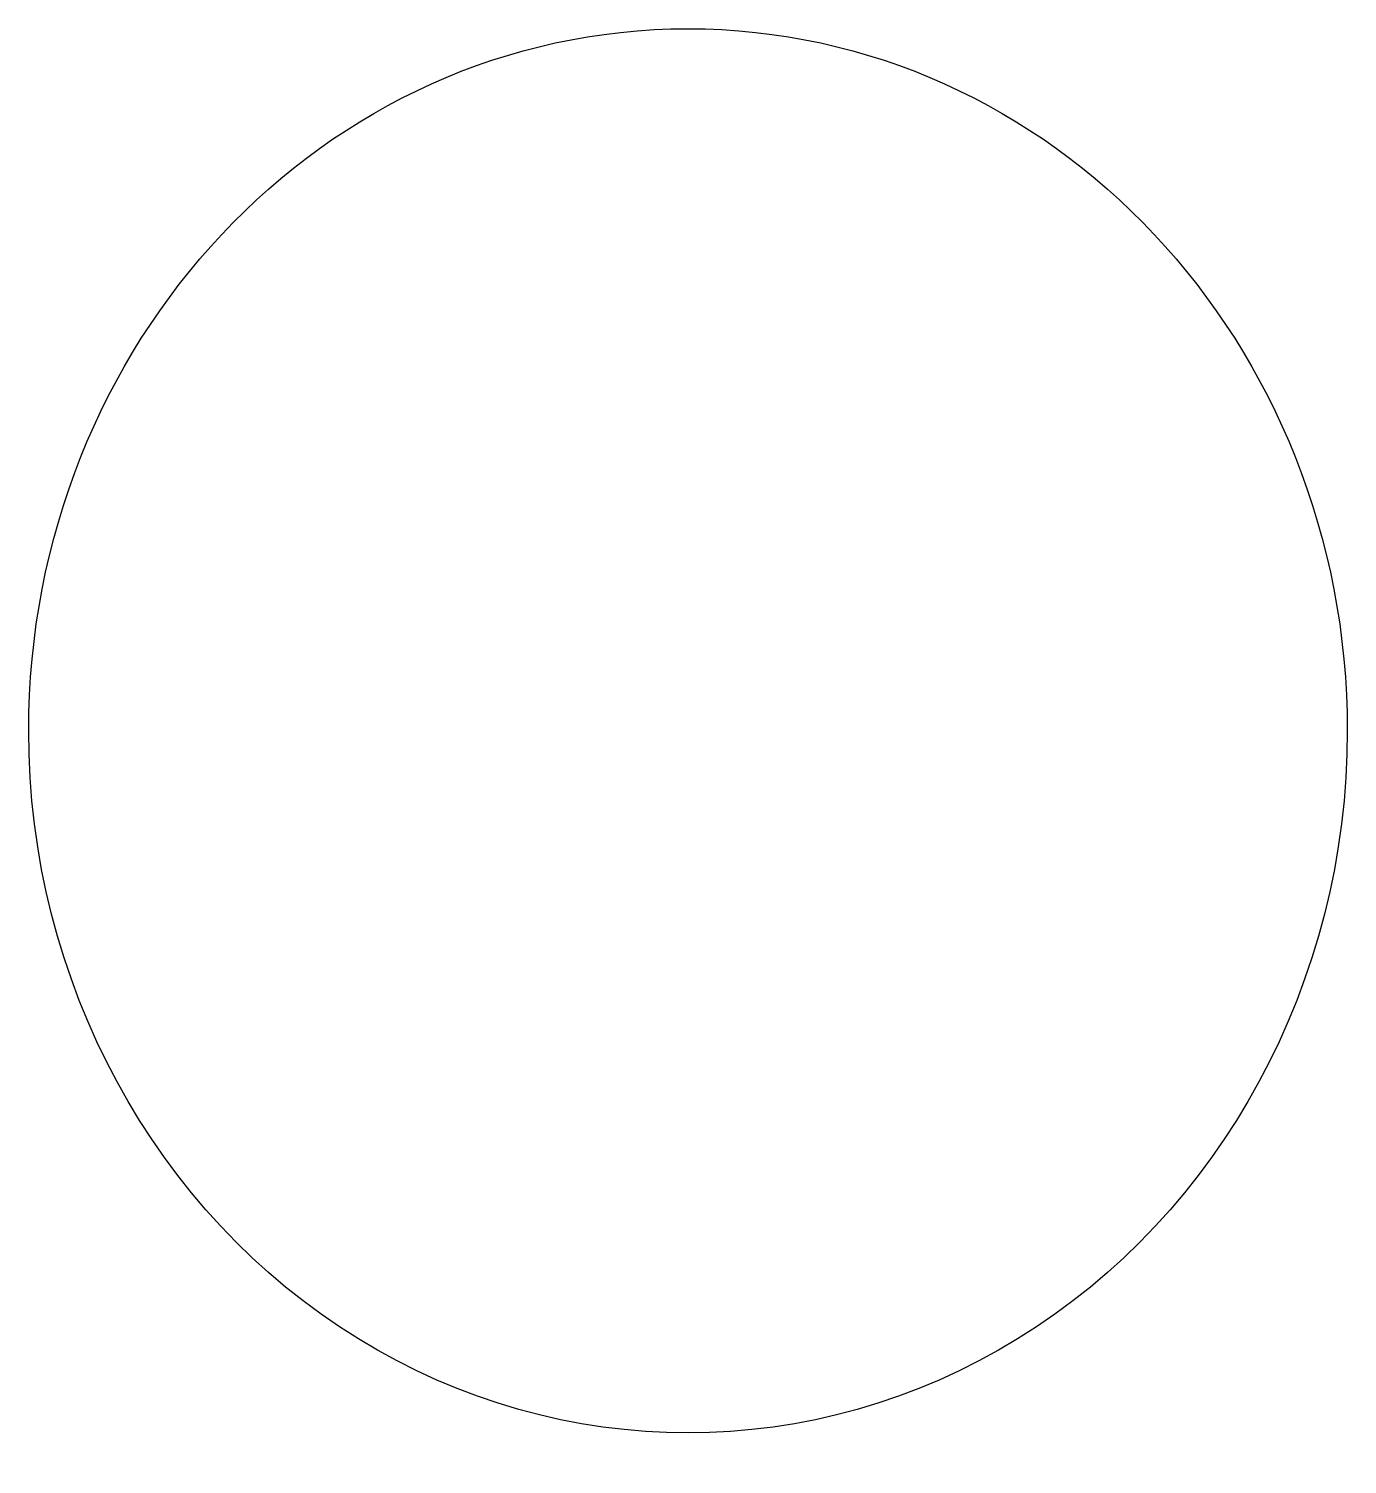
# Model space of a CAD drawing. Extents: x 1 to 306, y -7 to 326.
import ezdxf

# ---------------------------------------------------------------- set-up
doc = ezdxf.new("R2010")
doc.units = 0
doc.layers.add('Layer_1', color=7, linetype='CONTINUOUS')

msp = doc.modelspace()

# ---------------------------------------------------------------- linework, layer by layer
at = {"layer": 'Layer_1', "color": 7}
msp.add_lwpolyline([(306.21457, 163.357385)], close=True, dxfattribs=at)
for points in [[(0.500281, 163.357388), (0.500282, 253.300902), (68.936757, 326.214525), (153.357427, 326.214525)], [(153.357427, 326.214525), (237.778096, 326.214524), (306.21457, 253.300899), (306.21457, 163.357385)], [(76.928853, 22.318968), (29.634688, 51.410594), (0.500281, 105.174136), (0.500281, 163.357388)], [(306.21457, 163.357388), (306.21457, 105.174136), (277.080163, 51.410594), (229.785998, 22.318968)], [(229.785998, 22.318968), (182.491833, -6.772658), (124.223018, -6.772658), (76.928853, 22.318968)]]:
    msp.add_open_spline(points, degree=3, dxfattribs=at)

doc.saveas('drawing.dxf')
